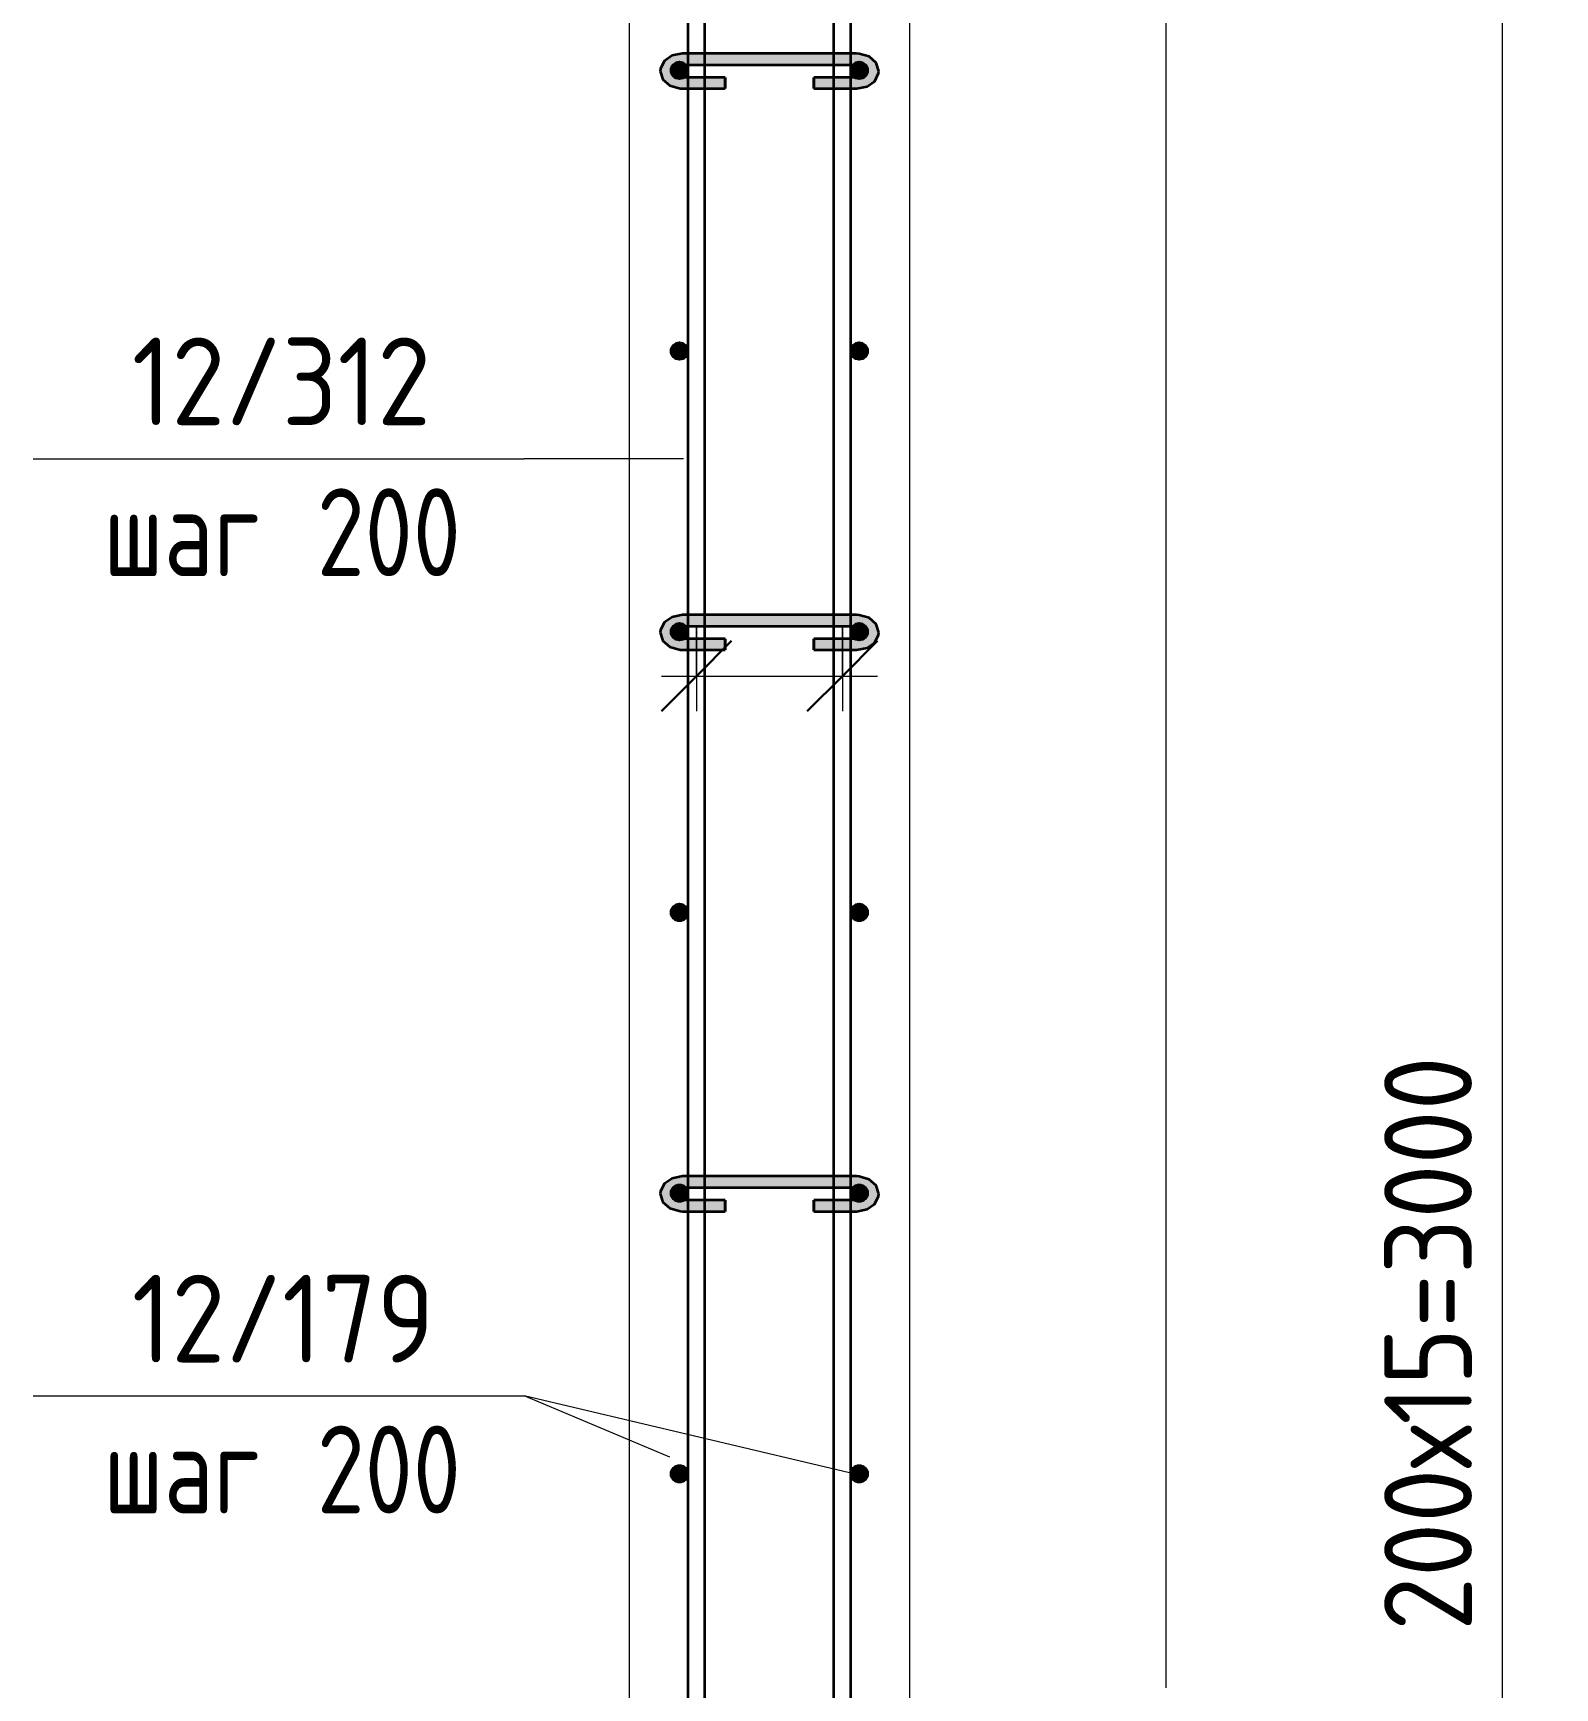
# Model space of a CAD drawing. Header units: millimetres. Extents: x -39853 to 12393, y -4903 to 80275.
# Drawn here: x 3805 to 4890, y -1513 to -333 of the extents above; entities that cross this region are included whole.
import ezdxf

# ---------------------------------------------------------------- set-up
doc = ezdxf.new("R2010")
doc.units = ezdxf.units.MM
for name, color, linetype, lineweight in [('AA_Dim', 7, 'Continuous', 9), ('AA_Dim-25', 7, 'Continuous', 9), ('AA_Oformlenie', 7, 'Continuous', 9), ('AA_Vinoska', 7, 'Continuous', 9), ('AF_Stena_Опалубка', 253, 'Continuous', 20), ('KR_Armatura', 7, 'Continuous', 20), ('KR_Armatura_Tonkie', 7, 'Continuous', 20)]:
    doc.layers.add(name, color=color, linetype=linetype, lineweight=lineweight)
doc.styles.add('ISOCPEUR_6', font='isocpeur.ttf', dxfattribs={"width": 0.9, "height": 62.5})
doc.styles.add('ISOCPEUR_7', font='isocpeur.ttf', dxfattribs={"width": 0.8, "height": 62.5})
doc.dimstyles.new('00_Точн_3_знака__прозр__3', dxfattribs={"dimscale": 304.8, "dimtxt": 62.248823, "dimasz": 0.139436, "dimexe": 0.123031, "dimexo": 0.082021, "dimgap": 0.008202, "dimtad": 1, "dimdec": 3, "dimrnd": 0.001, "dimdsep": 46, "dimtxsty": 'ISOCPEUR_6', "dimblk1": 'OBLIQUE', "dimblk2": 'OBLIQUE', "dimsah": 1, "dimcen": 0.09, "dimdle": 0.123031, "dimazin": 0, "dimtfac": 1, "dimtdec": 4, "dimtix": 1, "dimtmove": 0, "dimatfit": 3, "dimfxl": 1, "dimtvp": 1, "dimtolj": 1, "dimtzin": 0, "dimlwd": 18, "dimlwe": 18, "dimarcsym": 2})
doc.dimstyles.new('10_Раскладка_арматуры_с_засечками', dxfattribs={"dimscale": 304.8, "dimtxt": 0.18, "dimasz": 0.164042, "dimexe": 0.082021, "dimexo": 0, "dimgap": 0, "dimtad": 1, "dimdec": 3, "dimrnd": 0.001, "dimdsep": 46, "dimtxsty": 'ISOCPEUR_7', "dimblk1": 'OBLIQUE', "dimblk2": 'OBLIQUE', "dimsah": 1, "dimcen": 0.09, "dimdle": 0.082021, "dimazin": 0, "dimtfac": 1, "dimtdec": 4, "dimtix": 1, "dimtmove": 0, "dimatfit": 3, "dimfxl": 1, "dimtvp": 1, "dimtolj": 1, "dimtzin": 0, "dimlwd": 18, "dimlwe": 18, "dimarcsym": 2})

# ---------------------------------------------------------------- blocks, each defined once
blk = doc.blocks.new('350_Стержень П торец СК-СГ _НесАрм_РабПлоск_ - 350_Стержень П торец СК-СГ _НесАрм_РабПлоск_-4142405-2-2 Армирование')
at = {"layer": 'KR_Armatura_Tonkie'}
for points in [[(-77214, -966), (-77212.4, -965.8), (-77211, -965.2), (-77209.7, -964.2), (-77208.8, -963), (-77208.2, -961.6), (-77208, -960), (-77208.2, -958.4), (-77208.8, -957), (-77209.7, -955.8), (-77211, -954.8), (-77212.4, -954.2), (-77214, -954), (-77215.5, -954.2), (-77217, -954.8), (-77218.2, -955.8), (-77219.2, -957), (-77219.8, -958.4), (-77220, -960), (-77219.8, -961.6), (-77219.2, -963), (-77218.2, -964.2), (-77217, -965.2), (-77215.5, -965.8)], [(-77086, -966), (-77084.4, -965.8), (-77083, -965.2), (-77081.7, -964.2), (-77080.8, -963), (-77080.2, -961.6), (-77080, -960), (-77080.2, -958.4), (-77080.8, -957), (-77081.7, -955.8), (-77083, -954.8), (-77084.4, -954.2), (-77086, -954), (-77087.5, -954.2), (-77089, -954.8), (-77090.2, -955.8), (-77091.2, -957), (-77091.8, -958.4), (-77092, -960), (-77091.8, -961.6), (-77091.2, -963), (-77090.2, -964.2), (-77089, -965.2), (-77087.5, -965.8)]]:
    blk.add_hatch(color=256, dxfattribs=at).paths.add_polyline_path(points)
at = {"layer": 'AA_Oformlenie'}
for centre, start, end in [((-77214, -960), 90, 270), ((-77214, -960), 270, 90), ((-77086, -960), 90, 270), ((-77086, -960), 270, 90)]:
    blk.add_arc(centre, 6, start, end, dxfattribs=at)
at = {"layer": 'KR_Armatura_Tonkie', "lineweight": 35}
for centre in [(-77214, -960), (-77086, -960)]:
    blk.add_circle(centre, 6, dxfattribs=at)
blk = doc.blocks.new('350_Стержень П торец СК-СГ _НесАрм_РабПлоск_ - 350_Стержень П торец СК-СГ _НесАрм_РабПлоск_-V12-2-2 Армирование')
at = {"layer": 'KR_Armatura_Tonkie'}
for points in [[(-77214, -1166), (-77212.4, -1165.8), (-77211, -1165.2), (-77209.7, -1164.2), (-77208.7, -1162.8), (-77208.2, -1161.6), (-77208, -1160), (-77208.2, -1158.4), (-77208.8, -1157), (-77209.7, -1155.8), (-77211, -1154.8), (-77212.4, -1154.2), (-77214, -1154), (-77215.5, -1154.2), (-77217, -1154.8), (-77218.2, -1155.8), (-77219.2, -1157), (-77219.8, -1158.4), (-77219.9, -1160.3), (-77219.8, -1161.6), (-77219.2, -1163), (-77218.2, -1164.2), (-77217, -1165.2), (-77215.5, -1165.8)], [(-77086, -1166), (-77084.4, -1165.8), (-77083, -1165.2), (-77081.7, -1164.2), (-77080.8, -1163), (-77080.2, -1161.6), (-77080, -1160), (-77080.2, -1158.4), (-77080.8, -1157), (-77081.7, -1155.8), (-77083, -1154.8), (-77084.4, -1154.2), (-77086, -1154), (-77087.5, -1154.2), (-77089, -1154.8), (-77090.2, -1155.8), (-77091.2, -1157), (-77091.8, -1158.4), (-77091.9, -1160.3), (-77091.8, -1161.6), (-77091.2, -1163), (-77090.2, -1164.2), (-77089, -1165.2), (-77087.5, -1165.8)]]:
    blk.add_hatch(color=256, dxfattribs=at).paths.add_polyline_path(points)
at = {"layer": 'AA_Oformlenie'}
for centre, start, end in [((-77214, -1160), 90, 270), ((-77214, -1160), 270, 90), ((-77086, -1160), 90, 270), ((-77086, -1160), 270, 90)]:
    blk.add_arc(centre, 6, start, end, dxfattribs=at)
at = {"layer": 'KR_Armatura_Tonkie', "lineweight": 35}
for centre in [(-77214, -1160), (-77086, -1160)]:
    blk.add_circle(centre, 6, dxfattribs=at)
blk = doc.blocks.new('350_Стержень П торец СК-СГ _НесАрм_РабПлоск_ - 350_Стержень П торец СК-СГ _НесАрм_РабПлоск_-V14-2-2 Армирование')
at = {"layer": 'KR_Armatura_Tonkie'}
for points in [[(-77214, -366), (-77212.4, -365.8), (-77211, -365.2), (-77209.7, -364.2), (-77208.7, -362.8), (-77208.2, -361.6), (-77208, -359.5), (-77208.2, -358.4), (-77208.8, -357), (-77209.7, -355.8), (-77211, -354.8), (-77212.4, -354.2), (-77214, -354), (-77215.5, -354.2), (-77217, -354.8), (-77218.2, -355.8), (-77219.2, -357), (-77219.9, -359.5), (-77220, -360), (-77219.8, -361.6), (-77219.2, -363), (-77218.2, -364.2), (-77217, -365.2), (-77215.5, -365.8)], [(-77086, -366), (-77084.4, -365.8), (-77083, -365.2), (-77081.7, -364.2), (-77080.8, -363), (-77080.2, -361.6), (-77080, -359.5), (-77080.2, -358.4), (-77080.8, -357), (-77081.7, -355.8), (-77083, -354.8), (-77084.4, -354.2), (-77086, -354), (-77087.5, -354.2), (-77089, -354.8), (-77090.2, -355.8), (-77091.2, -357), (-77091.9, -359.5), (-77092, -360), (-77091.8, -361.6), (-77091.2, -363), (-77090.2, -364.2), (-77089, -365.2), (-77087.5, -365.8)]]:
    blk.add_hatch(color=256, dxfattribs=at).paths.add_polyline_path(points)
at = {"layer": 'AA_Oformlenie'}
for centre, start, end in [((-77214, -360), 90, 270), ((-77214, -360), 270, 90), ((-77086, -360), 90, 270), ((-77086, -360), 270, 90)]:
    blk.add_arc(centre, 6, start, end, dxfattribs=at)
at = {"layer": 'KR_Armatura_Tonkie', "lineweight": 35}
for centre in [(-77214, -360), (-77086, -360)]:
    blk.add_circle(centre, 6, dxfattribs=at)
blk = doc.blocks.new('261_Шпилька массив _НесАрм_РабПлоск_ - 8 А240-4178995-2-2 Армирование')
at = {"layer": 'KR_Armatura_Tonkie', "lineweight": 35}
for points in [[(-77211.8, -373), (-77211.8, -366.2), (-77214.4, -365.9), (-77216.5, -365.4), (-77217, -365.2), (-77218.7, -363.5), (-77219.2, -363), (-77219.9, -360.5), (-77219.9, -359.5), (-77219.3, -357.4), (-77218.7, -356.4), (-77217.9, -355.5), (-77217, -354.8), (-77215.5, -354.2), (-77214, -354), (-77211.8, -354), (-77211.8, -349.2), (-77217.9, -350), (-77223.1, -352.5), (-77226.6, -356.2), (-77227.8, -360.5), (-77226.6, -364.8), (-77222.8, -368.9), (-77220.1, -371), (-77217.9, -372), (-77215.2, -372.4)], [(-77186, -349.2), (-77088, -349.2), (-77088, -348), (-77211.8, -348.1), (-77211.8, -349.2), (-77196, -349.2)], [(-77104, -356), (-77090.2, -355.8), (-77088, -354), (-77088, -349.2), (-77211.8, -349.2), (-77211.8, -354.5), (-77210.1, -355.5), (-77209.2, -356), (-77186, -356)], [(-77088, -373), (-77080.4, -371.5), (-77075.6, -368.4), (-77073.2, -364.8), (-77072, -360.5), (-77073.2, -356.2), (-77076.6, -352.5), (-77082.1, -350), (-77088, -349.2), (-77088, -354.4), (-77086.9, -354.1), (-77085.9, -354), (-77083.8, -354.5), (-77082.1, -355.5), (-77081.2, -356.5), (-77080.5, -357.7), (-77080, -359.5), (-77080.1, -360.8), (-77080.2, -361.6), (-77081, -363.4), (-77081.8, -364.3), (-77084, -365.6), (-77085.3, -365.9), (-77088, -366.2), (-77088, -372.8)], [(-77211.8, -366.2), (-77181.5, -366.2), (-77181.5, -365), (-77211, -365.2), (-77211.8, -365.8)], [(-77104, -366.2), (-77088, -366), (-77088.2, -365.5), (-77089.6, -365), (-77118.3, -365.1), (-77118.3, -366.2)], [(-77181.5, -373), (-77181.5, -366.2), (-77211.8, -366.2), (-77211.8, -373), (-77186, -373)], [(-77092, -373), (-77088, -372.8), (-77088, -366.2), (-77118.3, -366.2), (-77118.3, -373), (-77095.4, -373)], [(-77211.8, -773), (-77211.8, -766.2), (-77214.4, -765.9), (-77216.5, -765.4), (-77217, -765.2), (-77218.7, -763.5), (-77219.2, -763), (-77219.9, -760.5), (-77219.9, -759.9), (-77219.3, -757.4), (-77218.7, -756.4), (-77217.9, -755.5), (-77217, -754.8), (-77215.5, -754.2), (-77214, -754), (-77211.8, -754), (-77211.8, -749.2), (-77217.9, -750), (-77223.3, -752.7), (-77226.6, -756.2), (-77227.8, -760.5), (-77226.6, -764.8), (-77222.8, -768.9), (-77220.1, -771), (-77217.9, -772), (-77215.2, -772.4)], [(-77186, -749.2), (-77088, -749.2), (-77088, -748), (-77211.8, -748.1), (-77211.8, -749.2), (-77196, -749.2)], [(-77090.4, -756), (-77089.8, -755.5), (-77088, -754), (-77088, -749.2), (-77211.8, -749.2), (-77211.8, -754.5), (-77210.1, -755.5), (-77209.2, -756), (-77090.6, -756)], [(-77088, -773), (-77080.4, -771.5), (-77075.5, -768.3), (-77073.2, -764.8), (-77072, -760.5), (-77073.2, -756.2), (-77076.6, -752.5), (-77082.1, -750), (-77088, -749.2), (-77088, -754.4), (-77086.9, -754.1), (-77085.9, -754), (-77083.8, -754.5), (-77082.1, -755.5), (-77081.2, -756.5), (-77080.5, -757.7), (-77080.1, -758.8), (-77080.1, -760.8), (-77080.2, -761.6), (-77081, -763.4), (-77081.8, -764.3), (-77084, -765.6), (-77085.3, -765.9), (-77088, -766.2), (-77088, -772.8)], [(-77211.8, -766.2), (-77181.5, -766.2), (-77181.5, -765), (-77211, -765.2), (-77211.8, -765.8)], [(-77196, -773), (-77181.5, -772.8), (-77181.5, -766.2), (-77211.8, -766.2), (-77211.8, -773), (-77208, -773)], [(-77104, -766.2), (-77088, -766), (-77088.2, -765.5), (-77089.6, -765), (-77118.3, -765.1), (-77118.3, -766.2)], [(-77092, -773), (-77088, -772.8), (-77088, -766.2), (-77118.3, -766.2), (-77118.3, -773), (-77095.4, -773)], [(-77211.8, -1173), (-77211.8, -1166.2), (-77214.4, -1165.9), (-77216.5, -1165.4), (-77217, -1165.2), (-77218.7, -1163.5), (-77219.2, -1163), (-77219.9, -1160.5), (-77219.9, -1159.9), (-77219.3, -1157.4), (-77218.7, -1156.4), (-77217.9, -1155.5), (-77217, -1154.8), (-77215.5, -1154.2), (-77214, -1154), (-77211.8, -1154), (-77211.8, -1149.2), (-77217.9, -1150), (-77223.1, -1152.5), (-77226.6, -1156.2), (-77227.8, -1160.5), (-77226.6, -1164.8), (-77222.8, -1168.9), (-77220.1, -1171), (-77217.9, -1172), (-77215.2, -1172.4)], [(-77140.7, -1149.2), (-77088, -1149.2), (-77088, -1148), (-77211.8, -1148.1), (-77211.8, -1149.2), (-77186, -1149.2)], [(-77209.2, -1156), (-77090.2, -1155.8), (-77088, -1154), (-77088, -1149.2), (-77211.8, -1149.2), (-77211.8, -1154.5), (-77210.1, -1155.5), (-77209.5, -1156)], [(-77088, -1173), (-77080.4, -1171.5), (-77075.6, -1168.4), (-77073.2, -1164.8), (-77072, -1160.5), (-77073.2, -1156.2), (-77076.6, -1152.5), (-77082.1, -1150), (-77088, -1149.2), (-77088, -1154.4), (-77086.9, -1154.1), (-77085.9, -1154), (-77083.8, -1154.5), (-77082.1, -1155.5), (-77081.2, -1156.5), (-77080.5, -1157.7), (-77080.1, -1158.8), (-77080.1, -1160.8), (-77080.2, -1161.6), (-77081, -1163.4), (-77081.8, -1164.3), (-77084, -1165.6), (-77085.3, -1165.9), (-77088, -1166.2), (-77088, -1172.8)], [(-77211.8, -1166.2), (-77181.5, -1166.2), (-77181.5, -1165), (-77211, -1165.2), (-77211.8, -1165.8)], [(-77181.5, -1173), (-77181.5, -1166.2), (-77211.8, -1166.2), (-77211.8, -1173), (-77186, -1173)], [(-77118.3, -1166.2), (-77088, -1166), (-77088.2, -1165.5), (-77089.6, -1165), (-77118.3, -1165.1), (-77118.3, -1165.5)], [(-77092, -1173), (-77088, -1172.8), (-77088, -1166.2), (-77118.3, -1166.2), (-77118.1, -1173), (-77095.4, -1173)]]:
    blk.add_hatch(color=256, dxfattribs=at).paths.add_polyline_path(points)
h = blk.add_hatch(color=256, dxfattribs=at)
h.paths.add_polyline_path([(-77211.8, -366.2), (-77211.8, -365.5), (-77212.4, -366)])
h.paths.add_polyline_path([(-77226.6, -356.2), (-77223.1, -352.5), (-77217.7, -350), (-77211.8, -349.2), (-77211.8, -348), (-77218, -349), (-77220.5, -350.2), (-77223.8, -352.8)])
h = blk.add_hatch(color=256, dxfattribs=at)
h.paths.add_polyline_path([(-77088, -366.2), (-77087.5, -365.8), (-77088, -365.8), (-77088, -366)])
h.paths.add_polyline_path([(-77073.2, -356.2), (-77075.6, -352.6), (-77080.4, -349.5), (-77088, -348.1), (-77088, -349.2), (-77081.8, -350), (-77076.6, -352.5)])
h = blk.add_hatch(color=256, dxfattribs=at)
h.paths.add_polyline_path([(-77211.8, -766.2), (-77211.8, -765.5), (-77212.4, -766)])
h.paths.add_polyline_path([(-77226.6, -756.2), (-77223.1, -752.5), (-77217.7, -750), (-77211.8, -749.2), (-77211.8, -748), (-77218, -749), (-77220.5, -750.2), (-77224.2, -753.3)])
h = blk.add_hatch(color=256, dxfattribs=at)
h.paths.add_polyline_path([(-77088, -766.2), (-77087.5, -765.8), (-77088, -765.8), (-77088, -766)])
h.paths.add_polyline_path([(-77073.2, -756.2), (-77075.6, -752.6), (-77080.4, -749.5), (-77088, -748.1), (-77088, -749.2), (-77081.8, -750), (-77076.5, -752.7)])
h = blk.add_hatch(color=256, dxfattribs=at)
h.paths.add_polyline_path([(-77211.8, -1166.2), (-77211.8, -1165.5), (-77212.4, -1166)])
h.paths.add_polyline_path([(-77226.6, -1156.2), (-77223.1, -1152.5), (-77217.7, -1150), (-77211.8, -1149.2), (-77211.8, -1148), (-77218, -1149), (-77220.5, -1150.2), (-77223.8, -1152.8)])
h = blk.add_hatch(color=256, dxfattribs=at)
h.paths.add_polyline_path([(-77088, -1166.2), (-77087.5, -1165.8), (-77088, -1165.8), (-77088, -1166)])
h.paths.add_polyline_path([(-77073.2, -1156.2), (-77075.6, -1152.6), (-77080.4, -1149.5), (-77088, -1148.1), (-77088, -1149.2), (-77081.8, -1150), (-77076.6, -1152.5)])
for p, q in [((-77208, -348), (-77211.8, -348)), ((-77196, -348), (-77208, -348)), ((-77104, -348), (-77196, -348)), ((-77092, -348), (-77104, -348)), ((-77088, -348), (-77092, -348)), ((-77208, -365), (-77210.7, -365)), ((-77209.6, -356), (-77208, -356)), ((-77208, -356), (-77196, -356)), ((-77196, -365), (-77208, -365)), ((-77196, -356), (-77104, -356)), ((-77181.5, -365), (-77196, -365)), ((-77181.5, -365), (-77181.5, -366.2)), ((-77181.5, -371.8), (-77181.5, -365.1)), ((-77104, -365), (-77118.3, -365)), ((-77118.3, -366.2), (-77118.3, -365)), ((-77118.3, -365.1), (-77118.3, -371.8)), ((-77104, -356), (-77092, -356)), ((-77092, -365), (-77104, -365)), ((-77092, -356), (-77090.4, -356)), ((-77089.2, -365), (-77092, -365)), ((-77211.8, -373), (-77208, -373)), ((-77208, -373), (-77196, -373)), ((-77196, -373), (-77181.5, -373)), ((-77181.5, -366.2), (-77181.5, -373)), ((-77181.5, -372.8), (-77181.5, -371.8)), ((-77118.3, -373), (-77118.3, -366.2)), ((-77118.3, -371.8), (-77118.3, -372.8)), ((-77118.3, -373), (-77104, -373)), ((-77104, -373), (-77092, -373)), ((-77092, -373), (-77088, -373)), ((-77208, -748), (-77211.8, -748)), ((-77196, -748), (-77208, -748)), ((-77104, -748), (-77196, -748)), ((-77092, -748), (-77104, -748)), ((-77088, -748), (-77092, -748)), ((-77208, -765), (-77210.7, -765)), ((-77209.6, -756), (-77208, -756)), ((-77208, -756), (-77196, -756)), ((-77196, -765), (-77208, -765)), ((-77196, -756), (-77104, -756)), ((-77181.5, -765), (-77196, -765)), ((-77181.5, -765), (-77181.5, -766.2)), ((-77181.5, -767), (-77181.5, -765.1)), ((-77181.5, -766.2), (-77181.5, -773)), ((-77104, -765), (-77118.3, -765)), ((-77118.3, -766.2), (-77118.3, -765)), ((-77118.3, -765.1), (-77118.3, -767)), ((-77118.3, -773), (-77118.3, -766.2)), ((-77104, -756), (-77092, -756)), ((-77092, -765), (-77104, -765)), ((-77092, -756), (-77090.4, -756)), ((-77089.2, -765), (-77092, -765)), ((-77211.8, -773), (-77208, -773)), ((-77208, -773), (-77196, -773)), ((-77196, -773), (-77181.5, -773)), ((-77181.5, -771.8), (-77181.5, -767.2)), ((-77181.5, -772.8), (-77181.5, -771.8)), ((-77118.3, -767.2), (-77118.3, -771.8)), ((-77118.3, -771.8), (-77118.3, -772.8)), ((-77118.3, -773), (-77104, -773)), ((-77104, -773), (-77092, -773)), ((-77092, -773), (-77088, -773)), ((-77208, -1148), (-77211.8, -1148)), ((-77196, -1148), (-77208, -1148)), ((-77104, -1148), (-77196, -1148)), ((-77092, -1148), (-77104, -1148)), ((-77088, -1148), (-77092, -1148)), ((-77208, -1165), (-77210.7, -1165)), ((-77209.6, -1156), (-77208, -1156)), ((-77208, -1156), (-77196, -1156)), ((-77196, -1165), (-77208, -1165)), ((-77196, -1156), (-77104, -1156)), ((-77181.5, -1165), (-77196, -1165)), ((-77181.5, -1165), (-77181.5, -1166.2)), ((-77181.5, -1171.8), (-77181.5, -1165.1)), ((-77181.5, -1166.2), (-77181.5, -1173)), ((-77104, -1165), (-77118.3, -1165)), ((-77118.3, -1166.2), (-77118.3, -1165)), ((-77118.3, -1165.1), (-77118.3, -1171.8)), ((-77118.3, -1173), (-77118.3, -1166.2)), ((-77104, -1156), (-77092, -1156)), ((-77092, -1165), (-77104, -1165)), ((-77092, -1156), (-77090.4, -1156)), ((-77089.2, -1165), (-77092, -1165)), ((-77211.8, -1173), (-77208, -1173)), ((-77208, -1173), (-77196, -1173)), ((-77196, -1173), (-77181.5, -1173)), ((-77181.5, -1172.8), (-77181.5, -1171.8)), ((-77118.3, -1171.8), (-77118.3, -1172.8)), ((-77118.3, -1173), (-77104, -1173)), ((-77104, -1173), (-77092, -1173)), ((-77092, -1173), (-77088, -1173))]:
    blk.add_line(p, q, dxfattribs=at)
at = {"layer": 'KR_Armatura_Tonkie', "lineweight": 35, "flags": 128}
for points in [[(-77211.8, -348), (-77219.4, -349.5), (-77225, -353.4), (-77227.7, -358.9), (-77227.8, -360.5)], [(-77072, -360.5), (-77073.8, -354.6), (-77078.8, -350.2), (-77086.1, -348.1), (-77088, -348)], [(-77227.8, -360.5), (-77225.9, -366.4), (-77220.9, -370.8), (-77213.7, -372.9), (-77211.8, -373)], [(-77088, -373), (-77080.4, -371.5), (-77074.8, -367.6), (-77072.1, -362.1), (-77072, -360.5)], [(-77211.8, -748), (-77219.4, -749.5), (-77225, -753.4), (-77227.7, -758.9), (-77227.8, -760.5)], [(-77072, -760.5), (-77073.8, -754.6), (-77078.8, -750.2), (-77086.1, -748.1), (-77088, -748)], [(-77227.8, -760.5), (-77225.9, -766.4), (-77220.9, -770.8), (-77213.7, -772.9), (-77211.8, -773)], [(-77088, -773), (-77080.4, -771.5), (-77074.8, -767.6), (-77072.1, -762.1), (-77072, -760.5)], [(-77211.8, -1148), (-77219.4, -1149.5), (-77225, -1153.4), (-77227.7, -1158.9), (-77227.8, -1160.5)], [(-77072, -1160.5), (-77073.8, -1154.6), (-77078.8, -1150.2), (-77086.1, -1148.1), (-77088, -1148)], [(-77227.8, -1160.5), (-77225.9, -1166.4), (-77220.9, -1170.8), (-77213.7, -1172.9), (-77211.8, -1173)], [(-77088, -1173), (-77080.4, -1171.5), (-77074.8, -1167.6), (-77072.1, -1162.1), (-77072, -1160.5)]]:
    blk.add_lwpolyline(points, dxfattribs=at)
blk = doc.blocks.new('011_Прямоугольник обрыва _ЭлУзла_ - 011_Прямоугольник обрыва _ЭлУзла_-4146452-2-2 Армирование')
at = {"layer": 'AA_Oformlenie'}
blk.add_line((-76867.3, 1978.9), (-76867.3, -1512.6), dxfattribs=at)
blk = doc.blocks.new('DIMBLOCK133-2-2 Армирование')
at = {"layer": 'AA_Dim-25', "lineweight": 30}
for p, q in [((4852.5, 240), (4831.2, 261.3)), ((4852.5, 240), (4873.7, 218.8)), ((4852.5, -2760), (4831.2, -2738.7)), ((4852.5, -2760), (4873.7, -2781.2))]:
    blk.add_line(p, q, dxfattribs=at)
at = {"layer": 'AA_Dim-25', "lineweight": 18}
for p, q in [((4425.1, 240), (4890, 240)), ((4852.5, 240), (4425.1, 240)), ((4852.5, 240), (4852.5, -2760)), ((4425.1, -2760), (4890, -2760)), ((4852.5, -2760), (4425.1, -2760))]:
    blk.add_line(p, q, dxfattribs=at)
at = {"layer": 'AA_Dim-25', "color": 0, "lineweight": 18, "insert": (4768.3, -1471.9), "char_height": 62.5, "width": 508.525, "attachment_point": 1, "rotation": 90, "line_spacing_factor": 1.149209, "style": 'ISOCPEUR_6'}
blk.add_mtext('200х15=3000', dxfattribs=at)
blk = doc.blocks.new('_Oblique')
at = {"color": 0, "linetype": 'ByBlock', "lineweight": -2}
blk.add_line((-0.5, -0.5), (0.5, 0.5), dxfattribs=at)
blk = doc.blocks.new('042_М_Арматуры - Диам длина поз _ Комментарий-3662934-2-2 Армирование')
at = {"layer": 'AA_Vinoska'}
blk.add_line((-77986.3, -2667.2), (-77636.3, -2667.2), dxfattribs=at)
blk = doc.blocks.new('DIMBLOCK146-2-2 Армирование')
at = {"layer": 'AA_Dim-25', "lineweight": 18}
for p, q in [((4278.1, -756.2), (4278.1, -816.6)), ((4278.1, -791.6), (4278.1, -756.2)), ((4382.1, -756.2), (4382.1, -816.6)), ((4382.1, -791.6), (4382.1, -756.2)), ((4253.1, -791.6), (4407.1, -791.6))]:
    blk.add_line(p, q, dxfattribs=at)
at = {"layer": 'AA_Dim-25', "lineweight": 30}
for p, q in [((4278.1, -791.6), (4303.1, -766.6)), ((4382.1, -791.6), (4407.1, -766.6)), ((4278.1, -791.6), (4253.1, -816.6)), ((4382.1, -791.6), (4357.1, -816.6))]:
    blk.add_line(p, q, dxfattribs=at)

msp = doc.modelspace()

# ---------------------------------------------------------------- hatches: boundary and pattern name
at = {"layer": 'KR_Armatura'}
h = msp.add_hatch(color=256, dxfattribs=at)
edge = h.paths.add_edge_path()
edge.add_arc((4266.1073, -360), 6, 0, 360)
for points in [[(4266.1073, -366), (4271.3034, -363), (4271.3034, -357), (4266.1073, -354), (4260.9111, -357), (4260.9111, -363)], [(4394.1073, -366), (4399.3034, -363), (4399.3034, -357), (4394.1073, -354), (4388.9111, -357), (4388.9111, -363)], [(4266.1073, -566), (4271.3034, -563), (4271.3034, -557), (4266.1073, -554), (4260.9111, -557), (4260.9111, -563)], [(4394.1073, -566), (4399.3034, -563), (4399.3034, -557), (4394.1073, -554), (4388.9111, -557), (4388.9111, -563)], [(4266.1073, -766), (4271.3034, -763), (4271.3034, -757), (4266.1073, -754), (4260.9111, -757), (4260.9111, -763)], [(4394.1073, -766), (4399.3034, -763), (4399.3034, -757), (4394.1073, -754), (4388.9111, -757), (4388.9111, -763)], [(4266.1073, -966), (4271.3034, -963), (4271.3034, -957), (4266.1073, -954), (4260.9111, -957), (4260.9111, -963)], [(4394.1073, -966), (4399.3034, -963), (4399.3034, -957), (4394.1073, -954), (4388.9111, -957), (4388.9111, -963)], [(4266.1073, -1166), (4271.3034, -1163), (4271.3034, -1157), (4266.1073, -1154), (4260.9111, -1157), (4260.9111, -1163)], [(4394.1073, -1166), (4399.3034, -1163), (4399.3034, -1157), (4394.1073, -1154), (4388.9111, -1157), (4388.9111, -1163)], [(4266.1073, -1366), (4271.3034, -1363), (4271.3034, -1357), (4266.1073, -1354), (4260.9111, -1357), (4260.9111, -1363)], [(4394.1073, -1366), (4399.3034, -1363), (4399.3034, -1357), (4394.1073, -1354), (4388.9111, -1357), (4388.9111, -1363)]]:
    msp.add_hatch(color=256, dxfattribs=at).paths.add_polyline_path(points)
h = msp.add_hatch(color=256, dxfattribs=at)
edge = h.paths.add_edge_path()
edge.add_arc((4394.1073, -360), 6, 0, 360)
h = msp.add_hatch(color=256, dxfattribs=at)
edge = h.paths.add_edge_path()
edge.add_arc((4266.1073, -560), 6, 0, 360)
h = msp.add_hatch(color=256, dxfattribs=at)
edge = h.paths.add_edge_path()
edge.add_arc((4394.1073, -560), 6, 0, 360)
h = msp.add_hatch(color=256, dxfattribs=at)
edge = h.paths.add_edge_path()
edge.add_arc((4266.1073, -760), 6, 0, 360)
h = msp.add_hatch(color=256, dxfattribs=at)
edge = h.paths.add_edge_path()
edge.add_arc((4394.1073, -760), 6, 0, 360)
h = msp.add_hatch(color=256, dxfattribs=at)
edge = h.paths.add_edge_path()
edge.add_arc((4266.1073, -960), 6, 0, 360)
h = msp.add_hatch(color=256, dxfattribs=at)
edge = h.paths.add_edge_path()
edge.add_arc((4394.1073, -960), 6, 0, 360)
h = msp.add_hatch(color=256, dxfattribs=at)
edge = h.paths.add_edge_path()
edge.add_arc((4266.1073, -1160), 6, 0, 360)
h = msp.add_hatch(color=256, dxfattribs=at)
edge = h.paths.add_edge_path()
edge.add_arc((4394.1073, -1160), 6, 0, 360)
h = msp.add_hatch(color=256, dxfattribs=at)
edge = h.paths.add_edge_path()
edge.add_arc((4266.1073, -1360), 6, 0, 360)
h = msp.add_hatch(color=256, dxfattribs=at)
edge = h.paths.add_edge_path()
edge.add_arc((4394.1073, -1360), 6, 0, 360)

# ---------------------------------------------------------------- linework, layer by layer
at = {"layer": 'AA_Vinoska'}
for p, q in [((4268.9098, -636.731), (4155.2566, -636.731)), ((4259.2338, -1348.2734), (4155.2566, -1304.5761)), ((4396.1522, -1361.3826), (4155.2566, -1304.5761))]:
    msp.add_line(p, q, dxfattribs=at)
at = {"layer": 'AF_Stena_Опалубка'}
for p, q in [((4230.1073, 335), (4230.1073, -2810)), ((4430.1073, -2810), (4430.1073, 335))]:
    msp.add_line(p, q, dxfattribs=at)
at = {"layer": 'KR_Armatura'}
for p, q in [((4266.1073, -354), (4260.9111, -357)), ((4260.9111, -357), (4260.9111, -363)), ((4260.9111, -363), (4266.1073, -366)), ((4271.3034, -357), (4266.1073, -354)), ((4266.1073, -366), (4271.3034, -363)), ((4271.3034, -363), (4271.3034, -357)), ((4394.1073, -354), (4388.9111, -357)), ((4388.9111, -357), (4388.9111, -363)), ((4388.9111, -363), (4394.1073, -366)), ((4399.3034, -357), (4394.1073, -354)), ((4394.1073, -366), (4399.3034, -363)), ((4399.3034, -363), (4399.3034, -357)), ((4266.1073, -554), (4260.9111, -557)), ((4271.3034, -557), (4266.1073, -554)), ((4394.1073, -554), (4388.9111, -557)), ((4399.3034, -557), (4394.1073, -554)), ((4260.9111, -557), (4260.9111, -563)), ((4260.9111, -563), (4266.1073, -566)), ((4266.1073, -566), (4271.3034, -563)), ((4271.3034, -563), (4271.3034, -557)), ((4388.9111, -557), (4388.9111, -563)), ((4388.9111, -563), (4394.1073, -566)), ((4394.1073, -566), (4399.3034, -563)), ((4399.3034, -563), (4399.3034, -557)), ((4266.1073, -754), (4260.9111, -757)), ((4271.3034, -757), (4266.1073, -754)), ((4394.1073, -754), (4388.9111, -757)), ((4399.3034, -757), (4394.1073, -754)), ((4260.9111, -757), (4260.9111, -763)), ((4260.9111, -763), (4266.1073, -766)), ((4266.1073, -766), (4271.3034, -763)), ((4271.3034, -763), (4271.3034, -757)), ((4388.9111, -757), (4388.9111, -763)), ((4388.9111, -763), (4394.1073, -766)), ((4394.1073, -766), (4399.3034, -763)), ((4399.3034, -763), (4399.3034, -757)), ((4266.1073, -954), (4260.9111, -957)), ((4271.3034, -957), (4266.1073, -954)), ((4394.1073, -954), (4388.9111, -957)), ((4399.3034, -957), (4394.1073, -954)), ((4260.9111, -957), (4260.9111, -963)), ((4260.9111, -963), (4266.1073, -966)), ((4266.1073, -966), (4271.3034, -963)), ((4271.3034, -963), (4271.3034, -957)), ((4388.9111, -957), (4388.9111, -963)), ((4388.9111, -963), (4394.1073, -966)), ((4394.1073, -966), (4399.3034, -963)), ((4399.3034, -963), (4399.3034, -957)), ((4266.1073, -1154), (4260.9111, -1157)), ((4271.3034, -1157), (4266.1073, -1154)), ((4394.1073, -1154), (4388.9111, -1157)), ((4399.3034, -1157), (4394.1073, -1154)), ((4260.9111, -1157), (4260.9111, -1163)), ((4260.9111, -1163), (4266.1073, -1166)), ((4266.1073, -1166), (4271.3034, -1163)), ((4271.3034, -1163), (4271.3034, -1157)), ((4388.9111, -1157), (4388.9111, -1163)), ((4388.9111, -1163), (4394.1073, -1166)), ((4394.1073, -1166), (4399.3034, -1163)), ((4399.3034, -1163), (4399.3034, -1157)), ((4266.1073, -1354), (4260.9111, -1357)), ((4271.3034, -1357), (4266.1073, -1354)), ((4394.1073, -1354), (4388.9111, -1357)), ((4399.3034, -1357), (4394.1073, -1354)), ((4260.9111, -1357), (4260.9111, -1363)), ((4260.9111, -1363), (4266.1073, -1366)), ((4266.1073, -1366), (4271.3034, -1363)), ((4271.3034, -1363), (4271.3034, -1357)), ((4388.9111, -1357), (4388.9111, -1363)), ((4388.9111, -1363), (4394.1073, -1366)), ((4394.1073, -1366), (4399.3034, -1363)), ((4399.3034, -1363), (4399.3034, -1357))]:
    msp.add_line(p, q, dxfattribs=at)
for centre in [(4266.1073, -360), (4394.1073, -360), (4266.1073, -560), (4394.1073, -560), (4266.1073, -760), (4394.1073, -760), (4266.1073, -960), (4394.1073, -960), (4266.1073, -1160), (4394.1073, -1160), (4266.1073, -1360), (4394.1073, -1360)]:
    msp.add_circle(centre, 6, dxfattribs=at)
at = {"layer": 'KR_Armatura_Tonkie', "lineweight": 35}
for p, q in [((4272.1073, -2802), (4272.1073, 305)), ((4272.1073, -2802), (4272.1073, 305)), ((4284.1073, -2802), (4284.1073, 305)), ((4284.1073, -2802), (4284.1073, 305)), ((4376.1073, -2802), (4376.1073, 305)), ((4376.1073, -2802), (4376.1073, 305)), ((4388.1073, -2802), (4388.1073, 305)), ((4388.1073, -2802), (4388.1073, 305))]:
    msp.add_line(p, q, dxfattribs=at)

# ---------------------------------------------------------------- block references
at = {"layer": 'AA_Oformlenie'}
msp.add_blockref('011_Прямоугольник обрыва _ЭлУзла_ - 011_Прямоугольник обрыва _ЭлУзла_-4146452-2-2 Армирование', (81480.0636, 0), dxfattribs=at)
at = {"layer": 'AA_Vinoska'}
for p in [(81791.5646, 2030.4811), (81791.5646, 1362.6361), (81791.5646, 1362.6361)]:
    msp.add_blockref('042_М_Арматуры - Диам длина поз _ Комментарий-3662934-2-2 Армирование', p, dxfattribs=at)
at = {"layer": 'KR_Armatura'}
for name, p in [('350_Стержень П торец СК-СГ _НесАрм_РабПлоск_ - 350_Стержень П торец СК-СГ _НесАрм_РабПлоск_-V14-2-2 Армирование', (81480.0636, 0)), ('350_Стержень П торец СК-СГ _НесАрм_РабПлоск_ - 350_Стержень П торец СК-СГ _НесАрм_РабПлоск_-4142405-2-2 Армирование', (81480.0636, 400)), ('350_Стержень П торец СК-СГ _НесАрм_РабПлоск_ - 350_Стержень П торец СК-СГ _НесАрм_РабПлоск_-4142405-2-2 Армирование', (81480.0636, 200)), ('350_Стержень П торец СК-СГ _НесАрм_РабПлоск_ - 350_Стержень П торец СК-СГ _НесАрм_РабПлоск_-4142405-2-2 Армирование', (81480.0636, 0)), ('350_Стержень П торец СК-СГ _НесАрм_РабПлоск_ - 350_Стержень П торец СК-СГ _НесАрм_РабПлоск_-V12-2-2 Армирование', (81480.0636, 0)), ('350_Стержень П торец СК-СГ _НесАрм_РабПлоск_ - 350_Стержень П торец СК-СГ _НесАрм_РабПлоск_-4142405-2-2 Армирование', (81480.0636, -400))]:
    msp.add_blockref(name, p, dxfattribs=at)
at = {"layer": 'KR_Armatura_Tonkie', "lineweight": 35}
msp.add_blockref('261_Шпилька массив _НесАрм_РабПлоск_ - 8 А240-4178995-2-2 Армирование', (81480.0636, 0), dxfattribs=at)

# ---------------------------------------------------------------- texts
at = {"layer": 'AA_Vinoska', "char_height": 62.5, "attachment_point": 1}
for s, insert, width, style in [('12/312', (3875.6476, -550.3784), 263.354344, 'ISOCPEUR_6'), (' 200', (3975.683, -657.8547), 166.751, 'ISOCPEUR_7'), ('шаг', (3855.2976, -657.8547), 145.907125, 'ISOCPEUR_7'), ('12/179', (3875.6476, -1218.2235), 263.354344, 'ISOCPEUR_6'), ('12/179', (3875.6476, -1218.2235), 263.354344, 'ISOCPEUR_6'), (' 200', (3975.683, -1325.6998), 166.751, 'ISOCPEUR_7'), ('шаг', (3855.2976, -1325.6998), 145.907125, 'ISOCPEUR_7')]:
    msp.add_mtext(s, dxfattribs=dict(at, insert=insert, width=width, style=style))

# ---------------------------------------------------------------- dimensions: what is measured, and where the dimension line sits
at = {"layer": 'AA_Dim', "lineweight": 18}
dim = msp.add_linear_dim(base=(4852.4826, -2760), p1=(4400.1073, 240), p2=(4400.1073, -2760), angle=90, dimstyle='00_Точн_3_знака__прозр__3', override={"dimpost": '200х15=<>', "dimfxl": 3000}, dxfattribs=at)
dim.commit()
dim.dimension.update_dxf_attribs({"geometry": 'DIMBLOCK133-2-2 Армирование', "text_midpoint": (4818.7326, -1260)})
dim = msp.add_linear_dim(base=(4382.1073, -791.579), p1=(4278.1073, -756.2237), p2=(4382.1073, -756.2237), dimstyle='10_Раскладка_арматуры_с_засечками', override={"dimpost": '<>', "dimfxl": 104}, dxfattribs=at)
dim.commit()
dim.dimension.update_dxf_attribs({"geometry": 'DIMBLOCK146-2-2 Армирование', "text_midpoint": (4330.1073, -760.329)})

doc.saveas('drawing.dxf')
